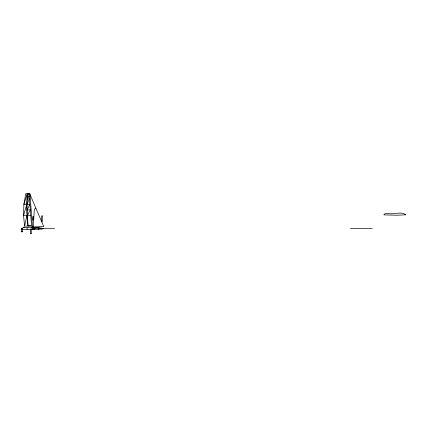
<?xml version="1.0" encoding="UTF-8"?>
<svg xmlns="http://www.w3.org/2000/svg" width="427" height="427" viewBox="0 0 427 427"><rect width="100%" height="100%" fill="white"/><g stroke="black" fill="none" stroke-linecap="round" stroke-linejoin="round"><path stroke-width="0.64" d="M27.419 193.511L29.015 193.543L31.571 225.995L28.134 225.995L27.307 215.47L26.97 204.293L27.419 193.511L29.196 193.527M27.248 193.634L26.773 204.416L26.922 215.496L27.872 225.995L24.574 226.102L23.554 215.582L23.864 204.464L25.769 193.634L27.248 193.634L23.864 204.464L26.773 204.416L23.554 215.582L26.922 215.496L24.574 226.102M33.295 226.956L34.272 210.095L35.062 208.547L35.847 208.109M30.744 215.47L27.307 215.47L30.301 209.881L27.136 209.881L29.863 204.293L26.97 204.293L29.436 198.918L27.195 198.902L29.228 196.228L27.307 196.207L29.015 193.543M26.97 204.293L27.558 203.097M27.136 209.881L27.718 208.76M27.307 215.47L27.942 214.354M36.487 227.682C57.159 229.272 24.702 230.02 21.473 229.091C23.293 225.387 32.468 229.08 36.669 227.644M28.497 193.586L29.895 193.474L32.543 227.111L31.144 227.217M28.134 225.995L31.032 225.766M30.579 228.957L30.579 233.5L31.267 233.5L31.267 228.957M31.795 227.02L43.746 226.545L29.874 194.162M32.655 228.546L54.555 228.546M350.466 228.546L372.301 228.546M34.576 229.427L32.265 229.427L32.265 227.644L38.574 227.698L38.574 229.342M30.579 233.526L31.267 233.5M39.812 227.073L39.812 227.415M27.061 227.692L27.061 229.368M23.389 227.073L23.389 227.415M23.634 227.249L24.056 227.361L23.634 227.249M23.634 227.564L24.056 227.676L23.634 227.564M31.662 227.559L32.089 227.671L31.662 227.559M31.662 227.233L32.089 227.345L31.662 227.233M405.65 214.818L396.88 215.229L383.82 214.877C384.706 213.393 385.891 213.345 388.026 213.521C392.867 214.909 401.898 211.023 405.65 214.818M22.209 231.797L21.798 231.808L21.804 228.306L22.209 228.306L22.209 231.808L21.798 231.808L22.209 231.797M42.284 215.923L41.595 215.923L41.595 221.762L42.284 221.762L42.284 215.923M33.226 216.569L32.815 216.569L32.815 220.076L33.226 220.076L33.226 216.569"/></g></svg>
